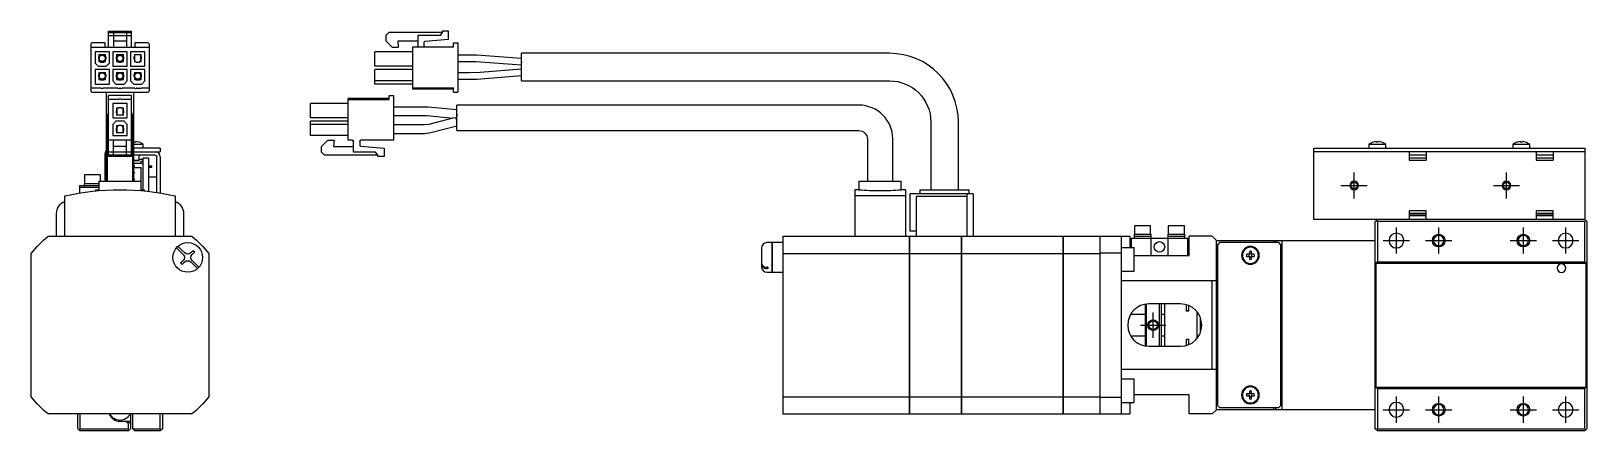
# Model space of a CAD drawing. Extents: x 0 to 747, y -8 to 233.
# Drawn here: x 379.6 to 747.1, y 71.3 to 165.8 of the extents above; entities that cross this region are included whole.
import ezdxf

# ---------------------------------------------------------------- set-up
doc = ezdxf.new("R2010")
doc.units = 0
doc.header["$LTSCALE"] = 0.5
doc.linetypes.add('CENTER', pattern=[50.8, 31.75, -6.35, 6.35, -6.35])
for name, color, linetype in [('MSM_CENTER', 1, 'CENTER'), ('MSM_CONTINUOUS', 7, 'CONTINUOUS'), ('MSM_NARROW', 5, 'CONTINUOUS')]:
    doc.layers.add(name, color=color, linetype=linetype)

msp = doc.modelspace()

# ---------------------------------------------------------------- linework, layer by layer
at = {"layer": 'MSM_CENTER'}
for p, q in [((692.14, 126.15), (692.14, 132.35)), ((728.14, 126.15), (728.14, 132.35)), ((689.04, 129.25), (695.24, 129.25)), ((725.04, 129.25), (731.24, 129.25)), ((702.14, 113.15), (702.14, 119.35)), ((712.14, 113.15), (712.14, 119.35)), ((732.14, 113.15), (732.14, 119.35)), ((742.14, 113.15), (742.14, 119.35)), ((699.04, 116.25), (705.24, 116.25)), ((709.04, 116.25), (715.24, 116.25)), ((729.04, 116.25), (735.24, 116.25)), ((739.04, 116.25), (745.24, 116.25)), ((644.64, 93.25), (644.64, 99.25)), ((641.64, 96.25), (647.64, 96.25)), ((702.14, 73.15), (702.14, 79.35)), ((712.14, 73.15), (712.14, 79.35)), ((732.14, 73.15), (732.14, 79.35)), ((742.14, 73.15), (742.14, 79.35)), ((699.04, 76.25), (705.24, 76.25)), ((709.04, 76.25), (715.24, 76.25)), ((729.04, 76.25), (735.24, 76.25)), ((739.04, 76.25), (745.24, 76.25))]:
    msp.add_line(p, q, dxfattribs=at)
at = {"layer": 'MSM_CONTINUOUS'}
for p, q in [((397.86, 161.95), (397.86, 165.75)), ((397.86, 165.75), (403.26, 165.75)), ((397.86, 165.45), (403.26, 165.45)), ((399.06, 165.45), (399.06, 161.95)), ((402.06, 165.45), (402.06, 161.95)), ((403.26, 161.95), (403.26, 165.75)), ((464.09, 165.45), (463.39, 164.75)), ((476.69, 165.45), (464.09, 165.45)), ((476.69, 165.45), (476.19, 164.75)), ((476.69, 165.75), (476.69, 165.45)), ((478.19, 165.75), (476.69, 165.75)), ((478.19, 163.84), (478.19, 165.75)), ((393.66, 162.65), (393.66, 151.65)), ((393.66, 161.95), (407.46, 161.95)), ((397.06, 162.95), (393.96, 162.95)), ((397.06, 161.95), (397.06, 162.95)), ((397.86, 164.75), (403.26, 164.75)), ((399.06, 163.45), (402.06, 163.45)), ((407.16, 162.95), (404.06, 162.95)), ((404.06, 162.95), (404.06, 161.95)), ((407.46, 162.65), (407.46, 151.65)), ((463.39, 164.75), (463.39, 163.45)), ((463.39, 163.45), (464.89, 161.95)), ((464.89, 161.95), (466.39, 161.95)), ((466.39, 161.95), (466.26, 163.45)), ((466.26, 163.45), (470.94, 163.45)), ((479.39, 161.95), (469.69, 161.95)), ((469.69, 161.95), (469.69, 152.1)), ((470.94, 164.75), (470.94, 162.25)), ((476.19, 164.75), (470.94, 164.75)), ((472.44, 162.25), (472.44, 163.15)), ((472.62, 163.35), (478.19, 163.84)), ((479.39, 161.95), (479.39, 162.95)), ((479.39, 162.95), (480.39, 162.95)), ((480.39, 162.95), (480.39, 151.35)), ((394.66, 160.85), (394.66, 158.2)), ((398.06, 160.85), (394.66, 160.85)), ((394.66, 158.2), (395.41, 157.45)), ((395.61, 159.7), (395.46, 159.7)), ((395.46, 159.7), (395.46, 159.2)), ((395.46, 159.2), (395.61, 159.2)), ((395.56, 160.2), (395.56, 159.7)), ((395.56, 160.2), (397.16, 160.2)), ((395.56, 159.2), (395.56, 158.55)), ((395.56, 158.55), (395.88, 158.55)), ((395.61, 160.2), (395.61, 158.83)), ((395.61, 158.83), (395.98, 158.45)), ((395.98, 158.45), (396.73, 158.45)), ((396.7, 158.45), (396.15, 158.61)), ((396.56, 160.05), (397.11, 159.9)), ((396.73, 158.45), (397.11, 158.83)), ((396.83, 158.55), (397.16, 158.55)), ((397.11, 158.83), (397.11, 160.2)), ((397.11, 159.7), (397.26, 159.7)), ((397.11, 159.2), (397.26, 159.2)), ((397.16, 159.7), (397.16, 160.2)), ((397.16, 158.55), (397.16, 159.2)), ((397.26, 159.2), (397.26, 159.7)), ((397.31, 157.45), (398.06, 158.2)), ((398.06, 158.2), (398.06, 160.85)), ((398.86, 160.85), (398.86, 157.45)), ((402.26, 160.85), (398.86, 160.85)), ((399.81, 159.7), (399.66, 159.7)), ((399.66, 159.7), (399.66, 159.2)), ((399.66, 159.2), (399.81, 159.2)), ((399.76, 160.2), (401.36, 160.2)), ((399.76, 160.2), (399.76, 159.7)), ((399.76, 159.2), (399.76, 158.55)), ((399.76, 158.55), (400.08, 158.55)), ((399.81, 160.2), (399.81, 158.83)), ((399.81, 158.83), (400.18, 158.45)), ((400.18, 158.45), (400.93, 158.45)), ((400.93, 158.45), (401.31, 158.83)), ((401.03, 158.55), (401.36, 158.55)), ((401.31, 158.83), (401.31, 160.2)), ((401.31, 159.7), (401.46, 159.7)), ((401.31, 159.2), (401.46, 159.2)), ((401.36, 159.7), (401.36, 160.2)), ((401.36, 158.55), (401.36, 159.2)), ((401.46, 159.2), (401.46, 159.7)), ((402.26, 157.45), (402.26, 160.85)), ((403.06, 160.85), (403.06, 157.45)), ((406.46, 160.85), (403.06, 160.85)), ((403.86, 159.7), (403.86, 159.2)), ((404.01, 159.7), (403.86, 159.7)), ((403.86, 159.2), (404.01, 159.2)), ((403.96, 160.2), (405.56, 160.2)), ((403.96, 160.2), (403.96, 159.7)), ((403.96, 159.2), (403.96, 158.55)), ((403.96, 158.55), (404.28, 158.55)), ((404.01, 160.2), (404.01, 158.83)), ((404.01, 158.83), (404.38, 158.45)), ((404.38, 158.45), (405.13, 158.45)), ((405.13, 158.45), (405.51, 158.83)), ((405.23, 158.55), (405.56, 158.55)), ((405.51, 158.83), (405.51, 160.2)), ((405.51, 159.7), (405.66, 159.7)), ((405.51, 159.2), (405.66, 159.2)), ((405.56, 159.7), (405.56, 160.2)), ((405.56, 158.55), (405.56, 159.2)), ((405.66, 159.2), (405.66, 159.7)), ((406.46, 157.45), (406.46, 160.85)), ((469.69, 160.85), (460.79, 160.85)), ((460.79, 157.45), (460.79, 160.85)), ((484.01, 160.08), (480.39, 160.08)), ((480.39, 158.58), (484.01, 158.58)), ((484.71, 158.55), (495.33, 157.76)), ((495.39, 159.26), (484.82, 160.05)), ((495.39, 158.5), (495.33, 157.76)), ((495.39, 154), (495.39, 160.5)), ((582.39, 160.5), (495.39, 160.5)), ((398.06, 156.65), (394.66, 156.65)), ((394.66, 156.65), (394.66, 153.25)), ((395.41, 157.45), (397.31, 157.45)), ((395.61, 155.5), (395.46, 155.5)), ((395.46, 155.5), (395.46, 155)), ((395.46, 155), (395.61, 155)), ((395.56, 156), (397.16, 156)), ((395.56, 156), (395.56, 155.5)), ((395.56, 155), (395.56, 154.35)), ((395.61, 156), (395.61, 154.63)), ((395.61, 154.63), (395.98, 154.25)), ((396.14, 155.85), (396.67, 156)), ((397.02, 154.54), (396.57, 154.41)), ((396.73, 154.25), (397.11, 154.63)), ((397.11, 154.63), (397.11, 156)), ((397.11, 155.5), (397.26, 155.5)), ((397.11, 155), (397.26, 155)), ((397.16, 155.5), (397.16, 156)), ((397.16, 154.35), (397.16, 155)), ((397.26, 155), (397.26, 155.5)), ((398.06, 153.25), (398.06, 156.65)), ((398.86, 157.45), (402.26, 157.45)), ((398.86, 156.65), (398.86, 154)), ((402.26, 156.65), (398.86, 156.65)), ((399.81, 155.5), (399.66, 155.5)), ((399.66, 155.5), (399.66, 155)), ((399.66, 155), (399.81, 155)), ((399.76, 156), (401.36, 156)), ((399.76, 156), (399.76, 155.5)), ((399.76, 155), (399.76, 154.35)), ((399.81, 156), (399.81, 154.63)), ((399.81, 156), (399.81, 155.92)), ((399.81, 154.63), (400.18, 154.25)), ((400.93, 154.25), (401.31, 154.63)), ((401.3, 156), (401.31, 155.92)), ((401.31, 154.63), (401.31, 156)), ((401.31, 155.5), (401.46, 155.5)), ((401.31, 155), (401.46, 155)), ((401.36, 155.5), (401.36, 156)), ((401.36, 154.35), (401.36, 155)), ((401.46, 155), (401.46, 155.5)), ((402.26, 154), (402.26, 156.65)), ((403.06, 157.45), (406.46, 157.45)), ((403.06, 156.65), (403.06, 154)), ((406.46, 156.65), (403.06, 156.65)), ((403.86, 155.5), (403.86, 155)), ((404.01, 155.5), (403.86, 155.5)), ((403.86, 155), (404.01, 155)), ((403.96, 156), (405.56, 156)), ((403.96, 156), (403.96, 155.5)), ((403.96, 155), (403.96, 154.35)), ((404.01, 156), (404.01, 154.63)), ((404.01, 154.63), (404.38, 154.25)), ((404.09, 154.54), (404.54, 154.41)), ((404.97, 155.85), (404.44, 156)), ((405.13, 154.25), (405.51, 154.63)), ((405.51, 154.63), (405.51, 156)), ((405.51, 155.5), (405.66, 155.5)), ((405.51, 155), (405.66, 155)), ((405.56, 155.5), (405.56, 156)), ((405.56, 154.35), (405.56, 155)), ((405.66, 155), (405.66, 155.5)), ((406.46, 154), (406.46, 156.65)), ((469.69, 157.45), (460.79, 157.45)), ((460.79, 153.25), (460.79, 156.65)), ((469.69, 156.65), (460.79, 156.65)), ((483.02, 155.88), (480.39, 155.88)), ((485.65, 155.98), (483.02, 155.88)), ((484.84, 154.41), (495.39, 155.25)), ((495.33, 156.75), (485.65, 155.98)), ((393.66, 152.35), (396.11, 152.35)), ((393.96, 151.35), (407.16, 151.35)), ((394.66, 153.25), (398.06, 153.25)), ((395.56, 154.35), (395.88, 154.35)), ((395.98, 154.25), (396.73, 154.25)), ((396.61, 152.35), (400.03, 152.35)), ((396.83, 154.35), (397.16, 154.35)), ((397.31, 151.35), (397.31, 130.25)), ((398.86, 154), (399.61, 153.25)), ((399.61, 153.25), (401.51, 153.25)), ((399.76, 154.35), (400.08, 154.35)), ((400.18, 154.25), (400.93, 154.25)), ((400.53, 152.35), (400.58, 152.35)), ((401.03, 154.35), (401.36, 154.35)), ((401.08, 152.35), (403.96, 152.35)), ((401.51, 153.25), (402.26, 154)), ((403.06, 154), (403.81, 153.25)), ((403.81, 153.25), (405.71, 153.25)), ((403.81, 130.25), (403.81, 151.35)), ((403.96, 154.35), (404.28, 154.35)), ((404.38, 154.25), (405.13, 154.25)), ((404.46, 152.35), (404.51, 152.35)), ((405.01, 152.35), (405.06, 152.35)), ((405.23, 154.35), (405.56, 154.35)), ((405.56, 152.35), (407.46, 152.35)), ((405.71, 153.25), (406.46, 154)), ((469.69, 154), (460.79, 154)), ((469.69, 153.25), (460.79, 153.25)), ((469.69, 152.35), (479.39, 152.35)), ((469.69, 152.1), (479.39, 152.1)), ((479.39, 151.35), (479.39, 152.35)), ((479.39, 151.35), (480.39, 151.35)), ((480.39, 154.38), (483.99, 154.38)), ((495.39, 154), (582.39, 154)), ((397.86, 136.15), (397.86, 150.55)), ((403.26, 150.55), (397.86, 150.55)), ((400.31, 149.55), (397.86, 149.55)), ((402.26, 148.65), (398.86, 148.65)), ((398.86, 148.65), (398.86, 145.25)), ((399.76, 147.55), (399.76, 146.9)), ((400.08, 147.55), (399.76, 147.55)), ((400.18, 147.65), (399.81, 147.28)), ((399.81, 147.28), (399.81, 145.9)), ((400.93, 147.65), (400.18, 147.65)), ((403.26, 149.55), (400.81, 149.55)), ((401.31, 147.28), (400.93, 147.65)), ((401.36, 147.55), (401.03, 147.55)), ((401.31, 145.9), (401.31, 147.28)), ((401.36, 146.9), (401.36, 147.55)), ((402.26, 145.25), (402.26, 148.65)), ((403.26, 136.15), (403.26, 150.55)), ((454.44, 148.65), (445.54, 148.65)), ((445.54, 145.25), (445.54, 148.65)), ((454.44, 139.95), (454.44, 149.8)), ((464.14, 149.8), (454.44, 149.8)), ((454.44, 149.55), (464.14, 149.55)), ((464.14, 149.55), (464.14, 150.55)), ((464.14, 150.55), (465.14, 150.55)), ((465.14, 150.55), (465.14, 139.95)), ((473.04, 147.78), (465.14, 147.78)), ((473.33, 147.76), (473.04, 147.78)), ((480.14, 147.11), (473.33, 147.76)), ((480.14, 142.25), (480.14, 148.25)), ((575.14, 148.25), (480.14, 148.25)), ((397.56, 145.25), (397.56, 130.25)), ((398.86, 145.25), (402.26, 145.25)), ((399.61, 144.45), (398.86, 143.7)), ((398.86, 143.7), (398.86, 141.05)), ((401.51, 144.45), (399.61, 144.45)), ((399.81, 146.9), (399.66, 146.9)), ((399.66, 146.9), (399.66, 146.4)), ((399.66, 146.4), (399.81, 146.4)), ((399.76, 146.4), (399.76, 145.9)), ((401.36, 145.9), (399.76, 145.9)), ((400.18, 143.45), (399.81, 143.08)), ((400.93, 143.45), (400.18, 143.45)), ((401.31, 143.08), (400.93, 143.45)), ((401.46, 146.9), (401.31, 146.9)), ((401.46, 146.4), (401.31, 146.4)), ((401.36, 145.9), (401.36, 146.4)), ((401.46, 146.4), (401.46, 146.9)), ((402.26, 143.7), (401.51, 144.45)), ((402.26, 141.05), (402.26, 143.7)), ((403.56, 130.25), (403.56, 145.25)), ((454.44, 145.25), (445.54, 145.25)), ((454.44, 145.25), (445.54, 145.25)), ((445.54, 141.05), (445.54, 144.45)), ((454.44, 144.45), (445.54, 144.45)), ((454.44, 143.7), (445.54, 143.7)), ((465.14, 145.78), (473.04, 145.78)), ((472.5, 143.58), (465.14, 143.58)), ((473.51, 143.71), (472.5, 143.58)), ((473.04, 145.78), (473.14, 145.77)), ((473.14, 145.77), (479.19, 145.19)), ((479.19, 145.19), (473.51, 143.71)), ((474.01, 141.77), (480.14, 143.37)), ((479.92, 145.25), (479.19, 145.19)), ((479.92, 145.25), (480.14, 144.4)), ((479.95, 145.12), (480.04, 145.11)), ((480.14, 146.1), (480.04, 145.11)), ((592.14, 144.25), (592.14, 128.25)), ((598.64, 128.25), (598.64, 144.25)), ((403.26, 139.95), (397.86, 139.95)), ((398.86, 141.05), (402.26, 141.05)), ((399.06, 136.45), (399.06, 139.95)), ((399.81, 142.7), (399.66, 142.7)), ((399.66, 142.7), (399.66, 142.2)), ((399.66, 142.2), (399.81, 142.2)), ((399.76, 143.35), (399.76, 142.7)), ((400.08, 143.35), (399.76, 143.35)), ((399.76, 142.2), (399.76, 141.7)), ((401.36, 141.7), (399.76, 141.7)), ((399.81, 143.08), (399.81, 141.7)), ((401.36, 143.35), (401.03, 143.35)), ((401.31, 141.7), (401.31, 143.08)), ((401.46, 142.7), (401.31, 142.7)), ((401.46, 142.2), (401.31, 142.2)), ((401.36, 142.7), (401.36, 143.35)), ((401.36, 141.7), (401.36, 142.2)), ((401.46, 142.2), (401.46, 142.7)), ((402.06, 136.45), (402.06, 139.95)), ((454.44, 141.05), (445.54, 141.05)), ((454.44, 141.05), (445.54, 141.05)), ((448.14, 138.45), (449.64, 139.95)), ((449.64, 139.95), (451.14, 139.95)), ((451.14, 139.95), (451.01, 138.45)), ((451.14, 139.95), (451.01, 138.45)), ((455.39, 139.95), (454.44, 139.95)), ((455.39, 139.95), (454.44, 139.95)), ((455.39, 139.95), (455.39, 139.95)), ((457.48, 139.95), (457.49, 139.95)), ((465.14, 139.95), (457.49, 139.95)), ((465.14, 139.95), (457.49, 139.95)), ((465.14, 141.58), (472.5, 141.58)), ((472.5, 141.58), (474.01, 141.77)), ((480.14, 142.25), (575.14, 142.25)), ((577.14, 140.25), (577.14, 130.25)), ((583.14, 130.25), (583.14, 140.25)), ((397.06, 130.55), (397.06, 136.85)), ((403.26, 137.15), (397.86, 137.15)), ((403.26, 136.45), (397.86, 136.45)), ((403.26, 136.15), (397.86, 136.15)), ((402.06, 138.45), (399.06, 138.45)), ((406.06, 138.95), (403.81, 138.95)), ((410.06, 138.05), (403.81, 138.05)), ((403.81, 137.25), (410.06, 137.25)), ((408.86, 136.45), (403.81, 136.45)), ((403.86, 139.51), (403.86, 139.64)), ((404.26, 139.51), (403.86, 139.51)), ((404.26, 139.64), (404.26, 139.51)), ((405.01, 139.51), (404.98, 139.51)), ((405.06, 135.25), (405.06, 136.45)), ((406.06, 138.05), (406.06, 138.95)), ((409.26, 127.61), (409.26, 136.05)), ((410.06, 138.05), (410.06, 137.25)), ((410.06, 136.05), (410.06, 127.49)), ((448.14, 137.15), (448.14, 138.45)), ((448.84, 136.45), (448.14, 137.15)), ((448.84, 136.45), (448.14, 137.15)), ((461.44, 136.45), (448.84, 136.45)), ((461.44, 136.45), (448.84, 136.45)), ((451.01, 138.45), (455.69, 138.45)), ((455.69, 137.15), (455.69, 139.65)), ((460.94, 137.15), (455.69, 137.15)), ((460.94, 137.15), (455.69, 137.15)), ((457.19, 139.65), (457.19, 138.75)), ((457.37, 138.55), (462.94, 138.07)), ((461.44, 136.45), (460.94, 137.15)), ((461.44, 136.45), (460.94, 137.15)), ((461.44, 136.15), (461.44, 136.45)), ((462.94, 136.15), (461.44, 136.15)), ((462.94, 136.15), (461.44, 136.15)), ((462.94, 138.07), (462.94, 136.15)), ((682.64, 138.05), (746.64, 138.05)), ((682.64, 121.25), (682.64, 138.05)), ((746.64, 137.25), (682.64, 137.25)), ((699.64, 138.95), (695.64, 138.95)), ((695.64, 138.95), (695.64, 138.05)), ((696.71, 139.51), (696.69, 139.51)), ((697.44, 139.51), (697.44, 139.64)), ((697.84, 139.51), (697.44, 139.51)), ((697.84, 139.64), (697.84, 139.51)), ((698.59, 139.51), (698.57, 139.51)), ((699.64, 138.05), (699.64, 138.95)), ((705.14, 137.25), (705.14, 135.25)), ((709.14, 136.45), (705.14, 136.45)), ((709.14, 137.25), (709.14, 135.25)), ((733.64, 138.95), (729.64, 138.95)), ((729.64, 138.95), (729.64, 138.05)), ((730.71, 139.51), (730.69, 139.51)), ((731.44, 139.51), (731.44, 139.64)), ((731.84, 139.51), (731.44, 139.51)), ((731.84, 139.64), (731.84, 139.51)), ((732.59, 139.51), (732.57, 139.51)), ((733.64, 138.05), (733.64, 138.95)), ((735.14, 137.25), (735.14, 135.25)), ((739.14, 136.45), (735.14, 136.45)), ((739.14, 137.25), (739.14, 135.25)), ((746.64, 138.05), (746.64, 121.25)), ((403.81, 135.25), (405.06, 135.25)), ((404.86, 135.05), (403.81, 135.05)), ((403.81, 134.5), (406.06, 134.5)), ((403.81, 134), (403.91, 134)), ((403.91, 134), (403.91, 133.5)), ((403.91, 133.5), (405.56, 133.5)), ((404.86, 135.05), (405.06, 135.25)), ((405.06, 135.5), (406.06, 135.5)), ((405.51, 134.5), (405.51, 134.96)), ((406.06, 134.96), (405.51, 134.96)), ((405.56, 128.04), (405.56, 133.5)), ((406.06, 128.25), (406.06, 135.75)), ((407.26, 135.75), (406.06, 135.75)), ((407.26, 135.75), (407.26, 127.87)), ((407.26, 133.88), (408.06, 133.88)), ((407.26, 133.63), (408.06, 133.63)), ((408.06, 133.63), (408.06, 133.88)), ((709.14, 135.75), (705.14, 135.75)), ((705.14, 135.25), (709.14, 135.25)), ((739.14, 135.75), (735.14, 135.75)), ((735.14, 135.25), (739.14, 135.25)), ((391.06, 127.49), (391.06, 129.25)), ((391.06, 129.25), (392.06, 129.25)), ((395.56, 128.75), (391.06, 128.75)), ((392.06, 129.75), (392.06, 128.75)), ((392.06, 129.75), (395.56, 129.75)), ((392.06, 129.25), (395.56, 129.25)), ((395.96, 131.75), (392.16, 131.75)), ((392.16, 131.75), (392.16, 129.75)), ((395.56, 130.25), (405.56, 130.25)), ((395.56, 130.25), (395.56, 128.04)), ((395.96, 130.25), (395.96, 131.75)), ((397.31, 130.55), (397.06, 130.55)), ((409.26, 131.25), (407.26, 131.25)), ((575.14, 130.25), (585.14, 130.25)), ((575.14, 130.25), (575.14, 128.25)), ((585.14, 128.25), (585.14, 130.25)), ((387.56, 117.25), (387.56, 126.82)), ((394.74, 128.25), (395.56, 128.25)), ((394.74, 128.25), (394.74, 127.97)), ((405.56, 128.25), (406.38, 128.25)), ((406.38, 127.97), (406.38, 128.25)), ((413.56, 126.82), (413.56, 117.25)), ((574.14, 128.25), (574.14, 117.25)), ((575.14, 128.25), (574.14, 128.25)), ((586.14, 126.82), (574.14, 126.82)), ((586.14, 128.25), (585.14, 128.25)), ((586.14, 128.25), (586.14, 117.25)), ((587.14, 127.25), (587.14, 118.45)), ((602.14, 127.25), (587.14, 127.25)), ((588.64, 126.65), (588.64, 117.25)), ((600.64, 126.65), (588.64, 126.65)), ((589.57, 128.25), (601.21, 128.25)), ((589.57, 128.25), (589.57, 127.25)), ((600.64, 127.25), (600.64, 117.25)), ((601.21, 127.25), (601.21, 128.25)), ((602.14, 127.25), (602.14, 117.25)), ((385.56, 117.25), (385.56, 122.67)), ((415.56, 122.67), (415.56, 117.25)), ((709.14, 123.25), (705.14, 123.25)), ((705.14, 123.25), (705.14, 121.25)), ((705.14, 122.75), (709.14, 122.75)), ((705.14, 122.55), (709.14, 122.55)), ((709.14, 122.05), (705.14, 122.05)), ((709.14, 121.25), (709.14, 123.25)), ((739.14, 123.25), (735.14, 123.25)), ((735.14, 123.25), (735.14, 121.25)), ((735.14, 122.75), (739.14, 122.75)), ((735.14, 122.55), (739.14, 122.55)), ((739.14, 122.05), (735.14, 122.05)), ((739.14, 121.25), (739.14, 123.25)), ((588.64, 118.45), (587.14, 118.45)), ((640.14, 117.75), (644.14, 117.75)), ((640.14, 117.75), (640.14, 116.75)), ((644.04, 119.75), (640.24, 119.75)), ((640.24, 119.75), (640.24, 117.75)), ((644.04, 117.75), (644.04, 119.75)), ((644.14, 117.75), (644.14, 112.75)), ((648.14, 117.75), (648.14, 112.75)), ((648.14, 117.75), (652.14, 117.75)), ((652.04, 119.75), (648.24, 119.75)), ((648.24, 119.75), (648.24, 117.75)), ((652.04, 117.75), (652.04, 119.75)), ((652.14, 116.75), (652.14, 117.75)), ((746.64, 121.25), (682.64, 121.25)), ((697.14, 120.75), (697.64, 121.25)), ((697.14, 71.75), (697.14, 120.75)), ((697.39, 121), (697.64, 120.75)), ((697.64, 120.75), (697.64, 111.25)), ((746.64, 120.75), (697.64, 120.75)), ((747.14, 120.75), (746.64, 121.25)), ((746.64, 120.75), (746.89, 121)), ((746.64, 111.25), (746.64, 120.75)), ((747.14, 120.75), (747.14, 71.75)), ((383.56, 117.25), (383.43, 117.12)), ((383.59, 117.25), (417.53, 117.25)), ((415.5, 112.96), (413.91, 114.55)), ((414.26, 114.9), (415.19, 113.98)), ((415.19, 113.98), (415.85, 113.31)), ((417.69, 117.12), (417.56, 117.25)), ((552.14, 114.45), (552.14, 110.05)), ((554.59, 115.75), (553.44, 115.75)), ((554.59, 115.75), (554.59, 108.75)), ((554.64, 115.7), (554.59, 115.7)), ((554.64, 115.75), (554.64, 108.75)), ((557.14, 115.75), (554.64, 115.75)), ((557.14, 117.25), (557.14, 75.25)), ((557.14, 117.25), (587.09, 117.25)), ((587.09, 75.25), (587.09, 117.25)), ((587.09, 117.2), (587.14, 117.2)), ((587.14, 75.25), (587.14, 117.25)), ((587.14, 117.25), (623.39, 117.25)), ((599.39, 75.25), (599.39, 117.25)), ((599.39, 117.2), (599.44, 117.2)), ((599.44, 75.25), (599.44, 117.25)), ((623.39, 75.25), (623.39, 117.25)), ((623.39, 117.2), (623.44, 117.2)), ((623.44, 75.25), (623.44, 117.25)), ((623.44, 117.25), (639.14, 117.25)), ((632.14, 75.25), (632.14, 117.25)), ((637.14, 117.25), (637.14, 75.25)), ((640.14, 114.5), (637.14, 114.5)), ((639.14, 117.25), (639.14, 114.5)), ((639.44, 116.75), (639.44, 114.5)), ((652.84, 116.75), (639.44, 116.75)), ((640.14, 117.25), (644.14, 117.25)), ((640.14, 109), (640.14, 114.5)), ((648.14, 117.25), (652.14, 117.25)), ((652.84, 112.75), (652.84, 116.75)), ((653.14, 112.75), (653.14, 117.25)), ((658.64, 117.25), (653.14, 117.25)), ((659.64, 116.25), (658.64, 117.25)), ((659.64, 76.25), (659.64, 116.25)), ((659.64, 116.25), (697.14, 116.25)), ((660.34, 115.75), (659.84, 115.25)), ((659.84, 115.25), (659.84, 77.25)), ((674.34, 115.75), (660.34, 115.75)), ((673.14, 115.75), (673.14, 116.25)), ((673.64, 115.75), (673.64, 116.25)), ((674.84, 115.25), (674.34, 115.75)), ((674.84, 77.25), (674.84, 115.25)), ((675.14, 76.25), (675.14, 116.25)), ((379.69, 113.38), (379.56, 113.25)), ((379.56, 79.28), (379.56, 113.22)), ((414.89, 110.95), (415.5, 111.55)), ((415.25, 110.59), (414.89, 110.95)), ((415.85, 111.19), (415.25, 110.59)), ((417.26, 113.31), (417.86, 113.92)), ((418.85, 109.61), (417.26, 111.19)), ((418.22, 113.56), (417.62, 112.96)), ((417.62, 111.55), (419.2, 109.96)), ((417.86, 113.92), (418.22, 113.56)), ((421.56, 113.25), (421.43, 113.38)), ((421.56, 113.22), (421.56, 79.28)), ((557.14, 113.22), (587.09, 113.22)), ((587.09, 112.97), (587.14, 112.97)), ((587.14, 113.22), (599.39, 113.22)), ((599.39, 112.97), (599.44, 112.97)), ((599.44, 113.22), (623.39, 113.22)), ((623.39, 112.97), (623.44, 112.97)), ((623.44, 113.22), (632.14, 113.22)), ((637.14, 113.25), (632.14, 113.25)), ((640.14, 112.75), (653.14, 112.75)), ((659.84, 110.75), (659.64, 110.75)), ((667.4, 112.99), (666.72, 112.99)), ((666.72, 112.51), (667.4, 112.51)), ((667.4, 113.67), (667.4, 112.99)), ((667.4, 112.51), (667.4, 111.83)), ((667.88, 112.99), (667.88, 113.67)), ((668.56, 112.99), (667.88, 112.99)), ((667.88, 111.83), (667.88, 112.51)), ((667.88, 112.51), (668.56, 112.51)), ((674.84, 110.75), (675.14, 110.75)), ((697.64, 111.25), (697.29, 110.9)), ((697.29, 110.9), (697.29, 81.6)), ((697.29, 110.9), (746.99, 110.9)), ((697.64, 111.25), (746.64, 111.25)), ((746.99, 110.9), (746.64, 111.25)), ((746.99, 81.6), (746.99, 110.9)), ((553.64, 109.96), (553.44, 109.96)), ((553.64, 109.61), (553.44, 109.61)), ((553.44, 108.75), (554.59, 108.75)), ((553.64, 109.96), (553.64, 109.61)), ((554.59, 108.8), (554.64, 108.8)), ((554.64, 108.75), (557.14, 108.75)), ((637.14, 109), (640.14, 109)), ((659.64, 106.75), (637.14, 106.75)), ((658.64, 85.75), (658.64, 106.75)), ((675.14, 110), (674.84, 110)), ((659.84, 106.25), (659.64, 106.25)), ((659.84, 103.75), (659.64, 103.75)), ((674.84, 104.5), (675.14, 104.5)), ((642.84, 91.32), (642.84, 101.19)), ((643.04, 101.22), (643.04, 91.29)), ((651.14, 101.25), (643.64, 101.25)), ((646.14, 91.25), (646.14, 101.25)), ((646.64, 91.25), (646.64, 101.25)), ((647.34, 101.25), (647.34, 91.25)), ((652.54, 99.59), (652.54, 101.05)), ((653.04, 99.6), (652.54, 99.6)), ((653.04, 99.59), (652.54, 99.59)), ((653.04, 100.88), (653.04, 99.59)), ((655.04, 93.12), (655.04, 99.38)), ((674.94, 101.25), (674.84, 101.25)), ((674.94, 91.25), (674.94, 101.25)), ((675.14, 101.05), (674.94, 101.25)), ((642.84, 98.75), (639.31, 98.75)), ((647.34, 98.75), (646.64, 98.75)), ((655.84, 94.55), (655.84, 97.96)), ((655.98, 97.5), (655.84, 97.5)), ((639.31, 93.75), (642.84, 93.75)), ((646.64, 93.75), (647.34, 93.75)), ((652.54, 92.92), (653.04, 92.92)), ((652.54, 91.45), (652.54, 92.92)), ((652.54, 92.9), (653.04, 92.9)), ((653.04, 92.92), (653.04, 91.63)), ((655.84, 95), (655.98, 95)), ((643.64, 91.25), (651.14, 91.25)), ((659.64, 88.75), (659.84, 88.75)), ((674.84, 91.25), (674.94, 91.25)), ((674.94, 91.25), (675.14, 91.45)), ((659.64, 85.75), (637.14, 85.75)), ((659.64, 86.25), (659.84, 86.25)), ((675.14, 88), (674.84, 88)), ((640.14, 83.5), (637.14, 83.5)), ((640.14, 78), (640.14, 83.5)), ((659.64, 81.75), (659.84, 81.75)), ((674.84, 82.5), (675.14, 82.5)), ((675.14, 81.75), (674.84, 81.75)), ((697.29, 81.6), (697.64, 81.25)), ((697.29, 81.6), (746.99, 81.6)), ((697.64, 81.25), (697.64, 71.75)), ((697.64, 81.25), (746.64, 81.25)), ((746.64, 81.25), (746.99, 81.6)), ((746.64, 71.75), (746.64, 81.25)), ((379.56, 79.25), (379.69, 79.12)), ((421.43, 79.12), (421.56, 79.25)), ((557.14, 79.28), (587.09, 79.28)), ((587.09, 79.54), (587.14, 79.54)), ((587.14, 79.28), (599.39, 79.28)), ((599.39, 79.54), (599.44, 79.54)), ((599.44, 79.28), (623.39, 79.28)), ((623.39, 79.54), (623.44, 79.54)), ((623.44, 79.28), (632.14, 79.28)), ((632.14, 79.25), (637.14, 79.25)), ((637.14, 78), (640.14, 78)), ((639.14, 78), (639.14, 75.25)), ((653.14, 79.75), (640.14, 79.75)), ((653.14, 75.25), (653.14, 79.75)), ((659.84, 77.25), (660.34, 76.75)), ((667.4, 79.99), (666.72, 79.99)), ((666.72, 79.51), (667.4, 79.51)), ((667.4, 80.67), (667.4, 79.99)), ((667.4, 79.51), (667.4, 78.83)), ((667.88, 79.99), (667.88, 80.67)), ((668.56, 79.99), (667.88, 79.99)), ((667.88, 78.83), (667.88, 79.51)), ((667.88, 79.51), (668.56, 79.51)), ((674.34, 76.75), (674.84, 77.25)), ((383.43, 75.38), (383.56, 75.25)), ((417.53, 75.25), (383.59, 75.25)), ((390.56, 71.75), (390.56, 75.25)), ((391.06, 75.25), (391.06, 71.75)), ((400.56, 73.55), (403.06, 73.55)), ((401.96, 73.55), (402.56, 72.95)), ((402.56, 72.95), (402.98, 73.55)), ((403.06, 75.25), (403.06, 71.75)), ((403.56, 71.75), (403.56, 75.25)), ((410.06, 71.75), (410.06, 75.25)), ((410.56, 75.25), (410.56, 71.75)), ((417.56, 75.25), (417.69, 75.38)), ((557.14, 75.25), (587.09, 75.25)), ((587.09, 75.3), (587.14, 75.3)), ((587.14, 75.25), (599.39, 75.25)), ((599.39, 75.3), (599.44, 75.3)), ((599.44, 75.25), (623.39, 75.25)), ((623.39, 75.3), (623.44, 75.3)), ((623.44, 75.25), (639.14, 75.25)), ((658.64, 75.25), (653.14, 75.25)), ((658.64, 75.25), (659.64, 76.25)), ((697.14, 76.25), (659.64, 76.25)), ((660.34, 76.75), (674.34, 76.75)), ((673.14, 76.25), (673.14, 76.75)), ((673.64, 76.25), (673.64, 76.75)), ((391.06, 71.25), (390.56, 71.75)), ((391.06, 71.75), (390.81, 71.5)), ((391.06, 71.75), (402.56, 71.75)), ((402.56, 71.25), (391.06, 71.25)), ((402.56, 71.75), (402.56, 72.95)), ((402.81, 71.5), (402.56, 71.75)), ((402.56, 71.25), (403.06, 71.75)), ((403.56, 71.75), (410.06, 71.75)), ((404.06, 71.25), (403.56, 71.75)), ((410.06, 71.25), (404.06, 71.25)), ((410.31, 71.5), (410.06, 71.75)), ((410.56, 71.75), (410.06, 71.25)), ((697.64, 71.25), (697.14, 71.75)), ((697.64, 71.75), (697.39, 71.5)), ((697.64, 71.75), (746.64, 71.75)), ((746.64, 71.25), (697.64, 71.25)), ((746.89, 71.5), (746.64, 71.75)), ((746.64, 71.25), (747.14, 71.75))]:
    msp.add_line(p, q, dxfattribs=at)
for centre, radius in [((396.36, 159.33), 0.75), ((400.56, 159.33), 0.75), ((396.36, 155.13), 0.75), ((400.56, 155.13), 0.75), ((404.76, 155.13), 0.75), ((692.14, 129.25), 0.783), ((728.14, 129.25), 0.783), ((416.56, 112.25), 3.5), ((646.14, 114.75), 1.25), ((644.64, 96.25), 1.01)]:
    msp.add_circle(centre, radius, dxfattribs=at)
at = {"layer": 'MSM_CONTINUOUS', "extrusion": (0, 0, -1)}
for centre, radius in [((-702.14, 116.25), 1.75), ((-742.14, 116.25), 1.75), ((-667.64, 112.75), 2.1), ((-667.64, 112.75), 1.9), ((-712.14, 116.25), 1.23), ((-732.14, 116.25), 1.23), ((-741.14, 109.7), 1.02), ((-667.64, 79.75), 2.1), ((-667.64, 79.75), 1.9), ((-702.14, 76.25), 1.75), ((-712.14, 76.25), 1.23), ((-732.14, 76.25), 1.23), ((-742.14, 76.25), 1.75)]:
    msp.add_circle(centre, radius, dxfattribs=at)
at = {"layer": 'MSM_CONTINUOUS'}
for centre, radius, start, end in [((393.96, 162.65), 0.3, 90, 180), ((407.16, 162.65), 0.3, 0, 90), ((484.01, 149.33), 10.75, 85.7108, 90), ((582.39, 144.25), 16.25, 0, 90), ((483.99, 165.13), 10.75, 270, 274.548), ((495.33, 157.84), 0.0797, 272.0953, 317.7564), ((495.33, 156.67), 0.0801, 39.4114, 88.2549), ((393.96, 151.65), 0.3, 180, 270), ((407.16, 151.65), 0.3, 270, 0), ((575.14, 140.25), 8, 0, 90), ((400.56, 145.25), 3, 154.1588, 205.8426), ((400.56, 145.25), 3, 334.1588, 25.8426), ((455.39, 139.65), 0.3, 0, 90), ((457.49, 139.65), 0.3, 90, 180), ((398.26, 136.85), 1.2, 142.3415, 180), ((404.06, 136.45), 3.19, 93.5904, 94.4896), ((404.06, 136.45), 3.19, 73.0947, 86.4096), ((404.06, 136.45), 3.2, 51.3178, 72.73), ((408.86, 136.05), 1.2, 0, 90), ((457.39, 138.75), 0.2, 180, 265), ((697.64, 136.45), 3.2, 107.27, 128.6822), ((697.64, 136.45), 3.19, 93.5904, 106.9053), ((697.64, 136.45), 3.19, 73.0947, 86.4096), ((697.64, 136.45), 3.2, 51.3178, 72.73), ((731.64, 136.45), 3.2, 107.27, 128.6822), ((731.64, 136.45), 3.19, 93.5904, 106.9053), ((731.64, 136.45), 3.19, 73.0947, 86.4096), ((731.64, 136.45), 3.2, 51.3178, 72.73), ((580.15, 188.27), 60.23, 265.2289, 269.9909), ((580.13, 188.3), 60.26, 270.0102, 274.77), ((553.44, 114.45), 1.3, 90, 180), ((552.89, 110.91), 0.754, 185.8166, 221.8939), ((552.89, 110.55), 0.751, 181.7681, 218.8955), ((553.35, 111.35), 1.39, 222.8199, 273.04), ((667.64, 112.75), 0.95, 165.3667, 194.6333), ((667.64, 112.75), 0.365, 138.8496, 221.1504), ((667.64, 112.75), 0.95, 75.3667, 104.6333), ((667.64, 112.75), 0.365, 48.8496, 131.1504), ((667.64, 112.75), 0.365, 228.8496, 311.1504), ((667.64, 112.75), 0.95, 255.3667, 284.6333), ((667.64, 112.75), 0.365, 318.8496, 41.1504), ((667.64, 112.75), 0.95, 345.3667, 14.6333), ((553.44, 110.05), 1.3, 180, 270), ((553.36, 111.01), 1.41, 221.3743, 272.8178), ((643.64, 96.25), 5, 90, 270), ((651.14, 96.25), 5, 270, 90), ((667.64, 79.75), 0.95, 165.3667, 194.6333), ((667.64, 79.75), 0.365, 138.8496, 221.1504), ((667.64, 79.75), 0.95, 75.3667, 104.6333), ((667.64, 79.75), 0.365, 48.8496, 131.1504), ((667.64, 79.75), 0.365, 228.8496, 311.1504), ((667.64, 79.75), 0.95, 255.3667, 284.6333), ((667.64, 79.75), 0.365, 318.8496, 41.1504), ((667.64, 79.75), 0.95, 345.3667, 14.6333), ((400.56, 76.35), 2.8, 203.1324, 270)]:
    msp.add_arc(centre, radius, start, end, dxfattribs=at)
at = {"layer": 'MSM_CONTINUOUS', "extrusion": (0, 0, -1)}
for centre, radius, start, end in [((-470.64, 162.25), 0.3, 180, 270), ((-472.64, 163.15), 0.2, 0, 85), ((-472.74, 162.25), 0.3, 270, 0), ((-484.01, 149.33), 9.25, 90, 94.2892), ((-396.36, 152.35), 0.25, 180, 0), ((-400.28, 152.35), 0.25, 180, 0), ((-400.83, 152.35), 0.25, 180, 0), ((-404.21, 152.35), 0.25, 180, 0), ((-404.76, 152.35), 0.25, 180, 0), ((-405.31, 152.35), 0.25, 180, 0), ((-582.39, 144.25), 9.75, 90, 180), ((-400.56, 149.55), 0.25, 359.9993, 179.9993), ((-400.56, 146.78), 1, 298.9543, 318.5897), ((-400.56, 146.78), 1, 221.4089, 241.0443), ((-400.56, 142.58), 1, 298.9543, 318.5897), ((-400.56, 142.58), 1, 221.4089, 241.0443), ((-455.39, 139.65), 0.3, 90, 180), ((-455.39, 139.65), 0.3, 90, 180), ((-457.49, 139.65), 0.3, 0, 90), ((-457.49, 139.65), 0.3, 0, 90), ((-575.14, 140.25), 2, 90, 180), ((-408.86, 136.05), 0.4, 90, 180), ((-403.66, 132.25), 0.25, 126.8699, 233.1301), ((-400.56, 68.25), 60, 77.4867, 102.5133), ((-403.66, 130.75), 0.25, 126.8699, 233.1301), ((-388.56, 122.67), 3, 0, 70.5288), ((-412.56, 122.67), 3, 109.4712, 180), ((-400.56, 96.25), 27, 38.9424, 51.0576), ((-400.56, 96.25), 27, 128.9424, 141.0576), ((-414.79, 112.25), 1, 135, 225), ((-416.56, 114.02), 1, 225, 315), ((-416.56, 110.49), 1, 45, 135), ((-418.32, 112.25), 1, 315, 45), ((-400.56, 96.25), 27, 308.9424, 321.0576), ((-400.56, 96.25), 27, 218.9424, 231.0576), ((-400.56, 76.35), 2.6, 205.029, 334.971)]:
    msp.add_arc(centre, radius, start, end, dxfattribs=at)
at = {"layer": 'MSM_NARROW', "extrusion": (0, 0, -1)}
for centre in [(-692.14, 129.25), (-728.14, 129.25)]:
    msp.add_circle(centre, 1, dxfattribs=at)
at = {"layer": 'MSM_NARROW'}
for centre, radius in [((712.14, 116.25), 1.5), ((732.14, 116.25), 1.5), ((644.64, 96.25), 1.25), ((644.64, 96.25), 1.25), ((712.14, 76.25), 1.5), ((732.14, 76.25), 1.5)]:
    msp.add_circle(centre, radius, dxfattribs=at)

doc.saveas('drawing.dxf')
